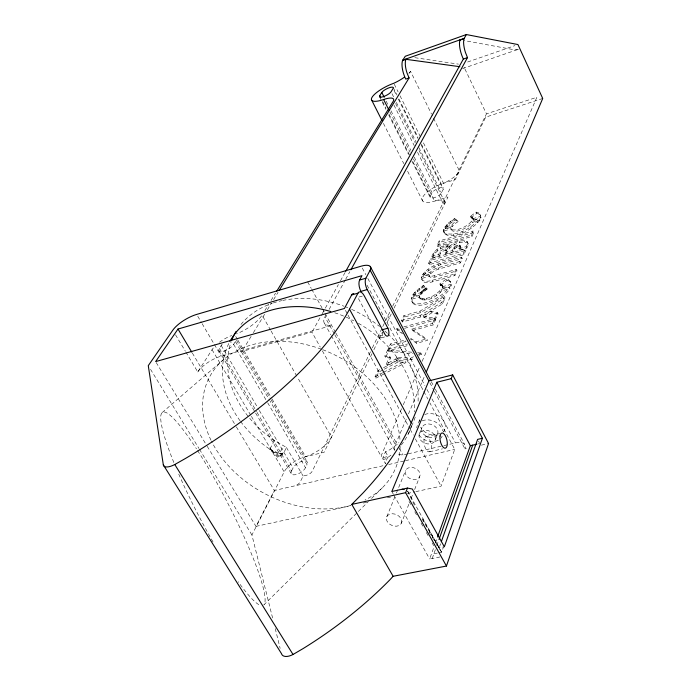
<?xml version="1.0" encoding="UTF-8"?>
<svg xmlns="http://www.w3.org/2000/svg" width="691" height="691" viewBox="0 0 691 691"><rect width="100%" height="100%" fill="white"/><g stroke="black" fill="none" stroke-linecap="round" stroke-linejoin="round"><path stroke-width="0.52" stroke-dasharray="3.46 2.59" d="M479.891 220.127C471.988 229.688 457.762 238.317 445.194 234.474L444.201 232.91L443.613 229.533L450.67 227.434L452.147 230.69A11.954 4.5 -26.4 0 0 462.21 229.585A11.954 4.5 -26.4 0 0 472.264 222.398L479.891 220.127L479.234 218.788L471.599 221.06A11.963 4.492 -26.4 0 1 461.545 228.246A11.963 4.492 -26.4 0 1 451.482 229.36L450.67 227.434M444.201 232.91L443.613 229.533M442.966 288.19L441.938 284.847L439.813 283.958L440.53 285.357L442.663 286.255L442.966 288.19L451.093 285.919L450.377 284.511A22.881 9.242 -27.3 0 0 446.36 278.87L439.813 283.958M411.473 297.666L412.7 303.142L414.384 304.446L416.949 305.154A21.671 8.776 -27.3 0 0 449.945 288.544L449.219 287.136L441.074 289.408C436.056 295.014 427.263 300.697 419.653 297.683L419.031 295.558L411.473 297.666L411.231 299.92L412.7 303.142M459.532 250.116L466.866 248L468.265 243.811L467.038 241.401C458.789 238.792 448.312 244.839 445.013 252.707L445.695 254.072L453.089 251.93C453.728 248.708 457.425 245.53 460.698 246.661L459.532 250.116L458.85 248.751L460.016 245.296C456.742 244.173 453.046 247.343 452.406 250.565L445.013 252.707M458.85 248.751L466.175 246.635L467.427 243.802L467.038 241.401M473.283 220.109L473.024 218.745L470.917 217.795L470.26 216.464L476.073 212.12A21.196 7.955 -26.4 0 1 480.236 216.508L480.893 217.846L473.283 220.109L472.368 217.415L470.26 216.464M421.545 276.944L422.253 280.339A16.204 6.418 -27.1 0 0 425.76 282.541L427.28 282.628A16.204 6.418 -27.1 0 0 432.903 281.729L454.911 275.528L456.958 270.863L456.25 269.473L434.328 275.692A8.18 3.23 -27.1 0 1 429.275 275.528L428.895 274.854L421.545 276.944L422.253 280.339M438.733 552.783L441.627 552.213L443.406 547.134M429.033 532.087L441.627 552.213L439.165 547.808L440.608 543.757M432.229 558.475L435.365 549.682M436.816 545.622L438.63 540.543M439.968 556.972L429.655 558.976L433.965 546.961M435.425 542.91L437.602 536.838M415.852 491.621L441.091 486.136L454.747 449.392L429.906 402.87M423.039 518.786L422.607 519.943L441.627 552.213M443.898 431.694L444.598 429.871M401.367 523.26A7.998 5.848 23.2 0 0 392.574 513.759A7.998 5.848 23.2 0 0 388.282 522.932A7.998 5.848 23.2 0 0 401.367 523.26L409.556 502.426M411.119 498.453L413.071 493.495M414.635 489.522L419.705 476.626A7.687 5.761 23 0 0 411.292 467.392A7.687 5.761 23 0 0 407.068 476.436A7.687 5.761 23 0 0 419.705 476.626M435.002 440.633A8.517 6.504 22.8 0 0 425.716 430.32A8.517 6.504 22.8 0 0 420.966 440.53A8.517 6.504 22.8 0 0 435.002 440.633L437.524 434.198A8.465 6.487 22.8 0 0 428.299 423.929A8.465 6.487 22.8 0 0 423.566 434.121A8.465 6.487 22.8 0 0 437.524 434.198M419.437 433.723L422.054 427.34M386.77 516.738L394.803 497.01M396.409 493.063L405.66 470.372M419.687 419.886L417.45 425.293A13.5 10.348 22.8 0 0 416.768 427.919M408.346 433.888L411.663 425.958M394.786 450.428A23.244 11.108 -29.1 0 1 395.382 444.633L406.783 417.848M408.467 413.883L424.516 376.189M385.492 451.715L388.04 456.475L385.569 462.244A5.208 2.548 -28.9 0 0 385.483 463.73L382.857 458.833L383.013 457.468L385.492 451.715L389.603 449.85A99.711 76.52 27.4 0 0 398.957 442.611M401.566 408.718L381.423 455.144A5.157 2.453 -29.8 0 0 384.481 457.295L388.04 456.475M403.276 404.762L419.998 366.247M422.141 361.307L536.89 97.258L486.473 113.842L464.093 67.303M435.529 319.76L434.777 318.318L437.343 312.462L431.288 311.27L423.281 316.141L424.032 317.566L434.993 319.907L438.085 313.904L437.343 312.462M422.728 274.526L429.983 272.453L431.184 271.304A8.111 3.205 -27.1 0 1 437.99 267.711L459.627 261.526L461.536 257.173L462.236 258.555L460.318 262.917L438.699 269.084A8.111 3.213 -27.1 0 0 431.884 272.677L430.683 273.826L423.436 275.89L422.728 274.526C426.9 268.894 433.43 265.439 439.994 263.357L461.536 257.173M428.567 263.306L463.238 253.321L465.207 248.838L465.898 250.211L463.929 254.694L429.266 264.662L428.567 263.306L430.683 258.823L465.207 248.838M437.161 245.089L471.314 235.078L473.11 231.001L473.776 232.357L471.988 236.434L437.844 246.428L437.161 245.089L439.087 241.004L473.11 231.001M432.514 323.466L434.674 318.551L435.425 320.002L433.266 324.917L412.527 330.479L411.776 329.046L432.514 323.466L433.266 324.917M401.566 320.546L420.137 315.485L441.748 302.477L444.408 296.43L445.134 297.856L442.482 303.91L420.888 316.919L402.309 321.963L401.566 320.546L403.907 315.58L419.86 311.209L444.408 296.43M421.545 278.965A16.204 6.4 -27.1 0 0 425.051 281.159L426.563 281.246A16.204 6.4 -27.1 0 0 432.186 280.339L454.203 274.128L456.25 269.473M445.695 254.072C448.986 246.195 459.472 240.14 467.721 242.757L468.265 243.811M396.66 357.161L397.446 358.62L396.574 360.521L387.193 365.306L386.399 363.837L395.788 359.061L396.66 357.161L410.558 358.223L414.306 356.34M439.26 255.929L440.469 253.338A3.61 1.391 -26.9 0 1 445.652 250.375A10.391 4.025 -26.7 0 1 450.567 245.771L449.884 244.424C442.525 245.21 434.414 249.201 431.754 256.551L432.445 257.907L439.26 255.929L438.578 254.573L439.778 251.982A3.61 1.391 -26.9 0 1 444.969 249.019A10.4 4.016 -26.7 0 1 449.884 244.424M387.193 365.306L390.614 357.955L389.828 356.496L384.835 356.012L387.677 349.983L412.294 352.255M386.399 363.837L389.828 356.496M379.791 369.659L377.934 370.626L375.075 376.69L375.878 378.158L378.728 372.095L383.358 369.668M390.614 357.955L385.613 357.463L388.454 351.434L387.677 349.983M388.852 350.57L391.313 345.353L405.945 341.466L405.176 340.024L390.536 343.911L388.074 349.128L388.852 350.57L408.441 345.405M402.309 321.963L404.65 316.988L420.603 312.626L445.134 297.856M429.266 264.662L431.374 260.17L465.898 250.211M432.445 257.907C435.097 250.548 443.207 246.549 450.567 245.771M437.844 246.428L439.77 242.342L473.776 232.357M542.72 98.459L485.687 117.159L455.309 179.6L443.518 183.27A18.769 6.616 -26.6 0 0 422.711 197.255A18.769 6.616 -26.6 0 0 434.639 201.116A15.375 5.528 -26.8 0 1 444.002 205.201L417.563 152.314M371.983 353.637L324.105 452.303L305.56 456.691A18.89 8.577 -31.3 0 0 284.174 471.901L251.913 534.981L273.161 620.293M373.866 349.758L382.339 332.293M387.046 322.593L391.279 313.861M394.103 308.039L447.967 197.021L434.639 201.116L413.468 158.939M370.454 351.797L312.28 471.141A5.053 2.323 -31.2 0 1 306.51 475.261L303.133 476.039L300.317 481.748A5.087 2.341 -31.6 0 1 294.504 485.911M372.345 347.918L380.862 330.453M382.754 326.575L385.12 321.721M385.595 320.754L390.32 311.045M392.687 306.199L486.343 114.093M257.087 412.458L291.49 471.003A8.456 3.844 -31.3 0 0 295.886 474.631A8.456 3.844 -31.3 0 0 305.534 467.729L307.054 464.663L270.146 401.221M412.968 161.841L430.303 196.339A6.392 2.254 -26.6 0 0 434.371 197.661A6.392 2.254 -26.6 0 0 441.497 192.875L443.259 189.308L421.285 145.17M430.303 196.339L432.108 192.763A6.366 2.237 -26.6 0 1 439.191 188.03A6.366 2.237 -26.6 0 1 443.259 189.308M291.49 471.003L293.044 467.937A8.43 3.818 -31.2 0 1 302.641 461.113A8.43 3.818 -31.2 0 1 307.054 464.663M207.214 446.282L255.99 526.369L274.344 490.506L384.187 465.475M240.649 421.562A100.506 76.779 27.4 0 0 269.81 449.21L277.583 457.192C282.343 456.172 284.692 451.508 286.394 447.423L274.465 440.504A99.711 76.52 27.4 0 1 248.622 416.967M282.895 453.883L279.466 453.564L283.396 446.058M278.732 456.82L269.81 449.21L274.465 440.504M334.297 333.831L324.977 316.936L326.014 315.044M329.123 309.387L345.189 280.157M345.707 279.216L349.853 271.667M312.444 331.386L321.661 314.759M322.179 313.818L324.796 309.102M325.323 308.16L338.391 284.571M340.482 280.796L345.189 272.297M251.101 336.413L242.316 350.795L240.52 351.857L311.917 332.112L320.261 347.089M253.355 332.734L265.163 313.42M267.408 309.741L271.338 303.306M273.593 299.626L278.093 292.267M409.478 73.056L410.54 71.32L431.443 113.911M264.869 310.544L268.808 304.126M271.053 300.455L275.554 293.122M222.234 344.178A8.75 3.23 -30.3 0 0 221.206 345.5L219.401 348.342A8.776 3.248 -30.4 0 0 223.443 351.235A8.776 3.248 -30.4 0 0 233.627 344.36L235.406 341.509A8.75 3.23 -30.3 0 0 235.942 340.335M185.827 352.004L197.773 371.974L212.051 349.698A19.598 7.247 -30.4 0 1 214.383 346.752M413.373 296.353L417.684 291.455L424.075 286.73L427.142 289.037L421.061 294.211L413.373 296.353L412.648 294.971L414.488 292.543L423.358 285.348L426.425 287.646L427.142 289.037M444.71 227.218L448.589 222.882L454.453 218.598L457.58 220.248L458.245 221.569A10.469 3.939 -26.4 0 0 454.289 224.376L453.849 224.791A10.469 3.939 -26.4 0 0 452.484 226.423L445.375 228.54L444.71 227.218L451.828 225.102A10.477 3.93 -26.4 0 1 453.192 223.469L453.633 223.055A10.477 3.93 -26.4 0 1 457.58 220.248M445.375 228.54L449.245 224.204L455.11 219.911L458.245 221.569M412.648 294.971L420.335 292.82L426.425 287.646M423.436 275.89C427.599 270.259 434.129 266.804 440.694 264.722L462.236 258.555M443.536 231.589L444.529 233.152C457.097 236.97 471.314 228.341 479.234 218.788M419.031 295.558L420.378 299.082C427.988 302.105 436.79 296.422 441.799 290.816L449.945 288.544M263.72 605.022L368.458 501.485M371.516 498.461L382.227 487.881M162.212 412.536L224.005 359.208M440.53 285.357L447.077 280.27L446.36 278.87M470.917 217.795L476.73 213.45L476.073 212.12M463.903 68.038L464.395 67.398M424.032 317.566L432.03 312.703L438.085 313.904M383.496 367.724L397.385 360.452L405.22 361.082L406.006 362.559L385.293 373.287M384.291 369.184L398.171 361.92L406.006 362.559M375.075 376.69L382.607 372.786M383.548 372.302L405.22 361.082M375.878 378.158L384.351 373.771M418.988 353.982L420.862 353.041L421.648 354.518L418.832 355.934M397.446 358.62L411.344 359.7L414.151 358.284M467.626 62L514.916 45.606M462.564 68.608L519.312 49.009M472.618 218.771L480.236 216.508M444.287 230.854L451.335 228.764M431.754 256.551L438.578 254.573M422.253 278.309L429.603 276.227L429.983 276.901A8.18 3.239 -27.1 0 0 435.036 277.074L456.958 270.863M362.3 296.085L357.791 297.363L378.633 336.076A5.649 2.557 75 0 0 381.821 337.528A5.649 2.557 75 0 0 382.451 332.44M442.249 286.782L450.377 284.511M412.199 299.056L419.757 296.957M197.773 371.974A20.367 7.661 -30.8 0 1 221.232 356.15L331.715 325.556A24.15 9.415 -28.7 0 1 324.977 316.936M423.281 316.141L434.777 318.318M402.646 333.796L397.403 330.255L396.643 328.83L398.698 328.277M403.838 326.886L434.674 318.551M397.403 330.255L399.458 329.702M404.598 328.311L435.425 320.002M378.633 336.076L383.125 334.867M381.285 337.847L384.87 336.88M388.074 349.128L407.673 343.945M410.609 338.253L415.852 341.786L426.753 338.901L427.522 340.369L416.621 343.246L410.506 339.108M518.431 49.286L514.631 49.838L464.317 40.579M425.837 436.738L439.752 433.482M398.474 454.117A23.244 11.108 -29.1 0 0 403 454.98L407.198 454.022M408.243 453.78L442.862 445.833M443.907 445.591L455.447 442.94A14.511 7.186 -28.6 0 1 464.957 448.882L468.04 448.191M429.577 451.793L442.525 448.83M477.792 443.993L479.822 443.527M388.713 464.516L404.434 460.923M405.487 460.681L454.747 449.392M481.368 445.159L488.554 443.527M255.99 526.369L350.648 505.795M363.267 503.048L368.528 501.908M387.452 497.788L390.614 497.105M407.44 493.452L414.799 491.845M422.823 519.364L439.165 547.808L444.33 546.788M433.913 553.741L437.774 552.973M279.466 453.564L283.465 453.037M417.649 352.747L420.862 353.041M388.454 351.434L413.08 353.723M418.435 354.224L421.648 354.518M414.85 57.69L458.478 64.133M279.924 456.267L269.81 449.21L282.083 454.738M269.81 449.21L281.064 455.55M411.776 329.046L426.753 338.901M412.527 330.479L427.522 340.369M396.643 328.83L401.886 332.362M411.966 301.742L413.65 303.038L416.215 303.746A21.68 8.758 -27.3 0 0 449.219 287.136M382.857 458.833L383.842 459.342L385.751 458.824A100.506 76.779 27.4 0 0 392.756 453.702M150.534 369.331L198.973 448.476M199.535 449.392L251.913 534.981M156.192 362.507L206.652 445.358M175.505 334.764L185.283 351.097M192.323 353.032L235.812 425.915M236.357 426.839L274.344 490.506M197.764 316.279L201.591 322.775M202.135 323.699L221.232 356.15M212.051 349.698L250.842 415.429M251.394 416.353L284.174 471.901M221.206 345.5L258.754 409.495M259.298 410.428L293.044 467.937M219.401 348.342L256.542 411.534M218.805 350.51L291.11 473.404M286.394 447.423L303.133 476.039M235.406 341.509L269.602 400.288M233.627 344.36L267.149 401.877M267.693 402.801L305.534 467.729M235.691 336.413L237.324 339.203M237.859 340.136L271.442 397.947M271.986 398.88L305.56 456.691A24.954 11.108 -30.7 0 0 331.499 437.075L297.311 377.044M236.495 340.3L270.596 398.966M271.14 399.899L307.4 462.279M270.596 330.143L262.053 315.131A25.869 9.363 -30 0 1 236.408 333.883M271.131 331.084L296.776 376.103M391.832 491.491L393.412 494.307M393.939 495.24L429.655 558.976M322.351 350.829L381.328 456.587M407.63 491.076L439.165 547.808M409.037 501.45L411.136 505.216M414.807 511.798L417.424 516.505M421.095 523.096L423.194 526.853M426.338 532.502L428.437 536.268M432.108 542.85L433.68 545.674M334.815 334.772L395.382 444.633M324.545 323.423L330.808 334.764M331.335 335.705L394.509 450.048M307.659 281.876L311.244 288.38M311.753 289.313L321.997 307.901M322.507 308.825L324.554 312.548M325.064 313.472L335.36 332.172M335.878 333.114L397.273 444.589M399.355 448.373L403 454.98M345.44 310.38L347.495 314.163M348.005 315.105L409.72 428.489M410.238 429.439L413.322 435.105M415.377 438.889L441.091 486.136M377.934 370.626L378.728 372.095M384.835 356.012L385.613 357.463M390.536 343.911L391.313 345.353M397.385 360.452L398.171 361.92M395.788 359.061L396.574 360.521M367.042 285.15L423.315 390.536M423.825 391.477L427.876 399.078M410.558 358.223L411.344 359.7M362.283 268.056L365.815 274.69M367.837 278.482L424.905 385.604M426.926 389.396L429.957 395.088M431.979 398.88L455.447 442.94M431.296 381.622L434.829 388.29M435.33 389.24L464.594 444.434M429.871 382.779L433.879 390.329M434.38 391.279L464.957 448.882M478.509 441.031L479.381 442.698M403.907 315.58L404.65 316.988M415.852 341.786L416.621 343.246M420.137 315.485L420.888 316.919M415.248 291.714L415.973 293.105M414.488 292.543L415.213 293.925M413.183 294.167L413.909 295.558M419.86 311.209L420.603 312.626M421.838 291.049L422.564 292.44M421.406 291.498L422.132 292.889M431.288 311.27L432.03 312.703M421.009 291.939L421.735 293.33M418.901 288.432L419.618 289.823M424.127 298.659L424.853 300.067M420.646 292.379L421.372 293.779M434.242 318.465L434.993 319.907M420.335 292.82L421.061 294.211M422.236 298.667L422.961 300.067M416.958 290.065L417.684 291.455M420.715 298.331L421.45 299.739M419.083 296.741L420.378 299.082M431.184 296.698L431.918 298.115M425.768 288.035L426.485 289.425M425.129 288.441L425.855 289.831M423.358 285.348L424.075 286.73M424.516 288.855L425.233 290.246M422.184 286.091L422.901 287.473M423.92 289.279L424.645 290.669M423.358 289.71L424.075 291.101M422.823 290.151L423.54 291.542M421.044 286.851L421.76 288.242M422.313 290.6L423.039 291.991M426.321 298.322L427.047 299.73M441.748 302.477L442.482 303.91M424.913 271.917L425.621 273.282M435.952 294.098L436.686 295.506M423.695 273.23L424.404 274.603M440.279 284.027L440.996 285.426M434.328 275.692L435.036 277.074M441.074 289.408L441.799 290.816M439.761 290.98L440.487 292.388M429.983 272.453L430.683 273.826M428.005 269.291L428.705 270.656M432.186 280.339L432.903 281.729M428.895 274.854L429.742 276.59M437.99 267.711L438.699 269.084M430.683 258.823L431.374 260.17M433.784 265.793L434.484 267.158M442.128 285.107L442.845 286.515M442.335 285.703L443.052 287.111M441.704 284.623L442.421 286.022M442.326 286.402L443.052 287.81M441.083 284.26L441.799 285.659M436.954 249.529L437.645 250.876M450.1 281.401L450.817 282.809M434.527 251.705L435.218 253.044M439.994 263.357L440.694 264.722M433.058 253.787L433.749 255.134M437.947 264.014L438.647 265.387M439.087 241.004L439.77 242.342M454.203 274.128L454.911 275.528M440.072 247.516L440.754 248.864M439.778 251.982L440.469 253.338M452.406 250.565L453.089 251.93M449.038 246.773L449.72 248.121M446.913 244.813L447.595 246.16M383.419 123.369L403.76 163.603M407.63 171.273L422.642 200.969M446.205 250.116L446.887 251.472M443.518 245.884L444.192 247.231M444.969 249.019L445.652 250.375M389.888 111.977L410.1 152.236M446.36 225.085L447.017 226.406M455.913 245.91L456.596 247.266M382.624 101.465L385.993 108.167M388.886 113.92L410.074 156.088M445.194 226.527L445.85 227.84M453.762 243.56L454.445 244.908M379.609 96.844L385.88 109.316M388.774 115.077L408.562 154.439M411.94 161.158L430.286 197.635M454.428 246.92L455.11 248.285M453.909 247.464L454.592 248.82M446.55 234.128L447.224 235.458M453.581 247.974L454.263 249.33M459.627 261.526L460.318 262.917M394.008 105.205L414.203 145.585M450.359 221.422L451.016 222.735M451.828 225.102L452.484 226.423M459.221 241.271L459.895 242.627M460.016 245.296L460.698 246.661M448.589 222.882L449.245 224.204M460.042 246.1L460.724 247.456M459.135 244.968L459.817 246.324M450.782 228.54L451.448 229.87M463.238 253.321L463.929 254.694M453.175 234.102L453.849 235.441M386.148 101.136L388.083 104.997M390.985 110.785L410.825 150.327M414.211 157.082L432.108 192.763M457.632 245.193L458.314 246.549M447.042 224.359L447.699 225.672M394.043 90.469L396.435 95.263M398.344 99.107L417.934 138.45M461.882 231.502L462.555 232.841M467.427 243.802L468.109 245.167M454.453 218.598L455.11 219.911M392.022 93.717L393.948 97.569M396.349 102.38L416.042 141.854M418.919 147.632L441.497 192.875M395.615 103.555L415.239 142.856M419.074 150.526L444.918 202.299M453.374 219.28L454.03 220.602M464.041 240.485L464.723 241.841M466.175 246.635L466.866 248M452.329 219.98L452.985 221.301M471.314 235.078L471.988 236.434M394.293 84.233L398.12 91.92M400.029 95.764L420.577 137.112M423.445 142.882L443.518 183.27A19.141 6.599 -26.4 0 0 459.48 171.023L431.918 114.879M393.188 87.437L397.005 95.099M398.906 98.934L417.986 137.259M421.32 143.961L443.259 188.038M471.962 217.017L473.318 219.798M471.392 216.715L472.048 218.045M470.675 216.525L471.331 217.855M471.599 221.06L472.264 222.398M470.588 226.916L471.262 228.255M477.222 221.448L477.878 222.787M472.368 217.415L473.257 219.228M479.995 214.426L480.651 215.765M407.586 491.12L415.118 506.598M485.402 116.563L485.687 117.159M275.234 628.611L280.157 648.383M411.499 426.036A100.506 76.779 27.4 0 1 399.614 446.999M240.053 420.759A100.506 76.779 27.4 0 1 229.421 342.313M334.712 312.764A100.506 76.779 27.4 0 1 345.345 316.798M346.295 317.212A100.506 76.779 27.4 0 1 353.783 320.805M358.353 323.284A100.506 76.779 27.4 0 1 414.237 411.922M247.991 416.189A99.711 76.52 27.4 0 1 231.183 341.795M240.978 324.45A99.711 76.52 27.4 0 1 272.28 303.28M273.291 302.943A99.711 76.52 27.4 0 1 281.755 300.637M282.723 300.43A99.711 76.52 27.4 0 1 344.006 306.234M345.915 306.968A99.711 76.52 27.4 0 1 347.823 307.737M351.607 309.361A99.711 76.52 27.4 0 1 379.54 326.472M384.922 331.067A99.711 76.52 27.4 0 1 387.133 333.114M387.858 333.805A99.711 76.52 27.4 0 1 417.96 403.095M415.213 417.148A99.711 76.52 27.4 0 1 411.128 426.839M400.132 446.308A103.667 77.694 27.3 0 1 365.038 499.99M350.933 505.406A103.667 77.694 27.3 0 1 211.472 441.204M211.005 440.245A103.667 77.694 27.3 0 1 224.653 358.672A103.667 77.694 27.3 0 1 321.695 349.326M322.706 349.698A103.667 77.694 27.3 0 1 400.054 440.884M410.54 71.32A19.668 5.468 -26.6 0 1 408.899 73.393M219.488 342.235A19.598 7.247 -30.4 0 1 231.77 335.481M258.814 604.625A108.884 15.789 62.5 0 1 238.153 581.727M213.018 541.969A108.884 15.789 62.5 0 1 178.183 472.799M173.856 462.521A108.884 15.789 62.5 0 1 196.451 448.839M197.566 450.549A108.884 15.789 62.5 0 1 264.195 604.426M424.723 414.565A13.423 10.322 22.8 0 1 441.454 418.185A13.423 10.322 22.8 0 1 443.052 432.1M437.93 434.872A13.423 10.322 22.8 0 1 420.638 427.193M419.377 421.596A13.423 10.322 22.8 0 1 419.731 419.817M442.128 436.246A13.5 10.348 22.8 0 1 440.573 438.483M438.293 440.193A13.5 10.348 22.8 0 1 418.038 433.533M422.141 420.871A13.5 10.348 22.8 0 1 442.672 430.813M476.73 213.45A21.188 7.972 -26.4 0 1 480.893 217.846M447.077 280.27A22.872 9.259 -27.3 0 1 451.093 285.919M424.075 439.735A7.765 3.395 77.2 0 0 428.67 451.828A7.765 3.395 77.2 0 0 430.32 441.247A7.765 3.395 77.2 0 0 424.075 439.735"/><path stroke-width="1.04" d="M446.438 566.05L488.554 443.527L452.683 374.902L428.869 380.888L411.24 422.901A235.078 100.713 -32.4 0 1 363.034 492.968L351.788 504.404L393.136 576.285L446.438 566.05L405.617 492.683L407.448 488.071L412.328 489.021L444.33 546.788L482.396 438.275L451.18 378.668L452.683 374.902M441.324 541.727L477.628 439.372L482.396 438.275M438.992 539.533L472.704 445.151L476.773 444.227M437.602 536.838L470.338 445.704L436.798 382.27L451.18 378.668M436.798 382.27L391.832 491.491L407.448 488.071M426.2 372.224L542.72 98.459L517.939 44.552L466.365 34.55L405.246 56.273L402.585 60.471A15.452 6.029 70.9 0 0 405.755 79.111L409.081 77.953L406.99 72.901A15.47 6.003 71 0 1 405.859 59.305L459.869 66.699M350.89 269.784L467.496 57.612L465.44 52.447A15.755 5.545 71.2 0 1 464.041 38.687L466.365 34.55M163.326 464.888A12.421 5.044 -32.5 0 0 174.78 464.516L185.369 458.522A242.791 86.556 -31.4 0 0 349.499 309.188L357.981 293.165A8.568 3.93 74.3 0 1 364.105 295.575L384.922 334.384A5.658 2.539 75 0 0 388.515 335.239A5.658 2.539 75 0 0 387.893 328.208L367.232 289.572A8.439 3.809 74.1 0 1 365.885 278.231L370.126 270.224A15.306 5.718 -28.2 0 0 361.272 266.156L196.676 314.422A20.626 7.16 -30.5 0 0 172.785 330.22L148.28 365.643L163.326 464.888L281.453 653.582A11.712 6.254 -34.9 0 0 293.019 654.481L302.9 648.702A230.371 108.85 -33.2 0 0 390.035 579.637L393.136 576.285M353.783 293.632A8.551 3.956 74.3 0 0 351.641 294.971L344.412 308.488L155.63 361.592L178.01 329.037L361.972 275.657L359.622 280.045A8.422 3.835 74.1 0 0 360.952 291.369L367.232 289.572M345.707 271.356L463.35 59.055A15.729 5.58 71.2 0 1 459.921 40.147L460.12 39.802M279.216 290.427L409.081 77.953M276.676 291.282L392.566 102.32A15.824 4.587 -26.9 0 0 383.635 99.521A19.305 5.493 -26.7 0 1 372.155 97.129A19.305 5.493 -26.7 0 1 393.818 83.266A19.668 5.468 -26.6 0 0 404.295 77.271M379.73 95.712L381.795 92.456A6.547 1.857 -26.7 0 1 389.171 87.757A6.547 1.857 -26.7 0 1 393.093 88.543L391.063 91.791A6.573 1.874 -26.7 0 1 383.643 96.541A6.573 1.874 -26.7 0 1 379.73 95.712L380.698 97.63M402.81 60.126L464.205 38.359M402.585 60.471L405.859 59.305M459.921 40.147L464.041 38.687M463.35 59.055L467.496 57.612M359.622 280.045L365.885 278.231M351.641 294.971L357.981 293.165M381.639 329.909L387.893 328.208M470.338 445.704L472.704 445.151M351.788 504.404L405.617 492.683M402.222 489.219L404.183 489.591M174.78 464.516L293.019 654.481M178.01 329.037L191.77 352.108M349.499 309.188L411.24 422.901M370.246 266.476L430.787 380.672M370.126 270.224L428.869 380.888M371.793 100.368L381.968 120.493M383.635 99.521L388.929 110.059M381.795 92.456L384.213 97.284M229.922 341.38A100.506 76.779 27.4 0 1 330.79 311.537M231.926 339.834A99.711 76.52 27.4 0 1 236.123 331.369M440.029 436.021A7.8 3.343 77 0 0 444.624 448.174A7.8 3.343 77 0 0 446.179 437.558A7.8 3.343 77 0 0 440.029 436.021"/></g></svg>
